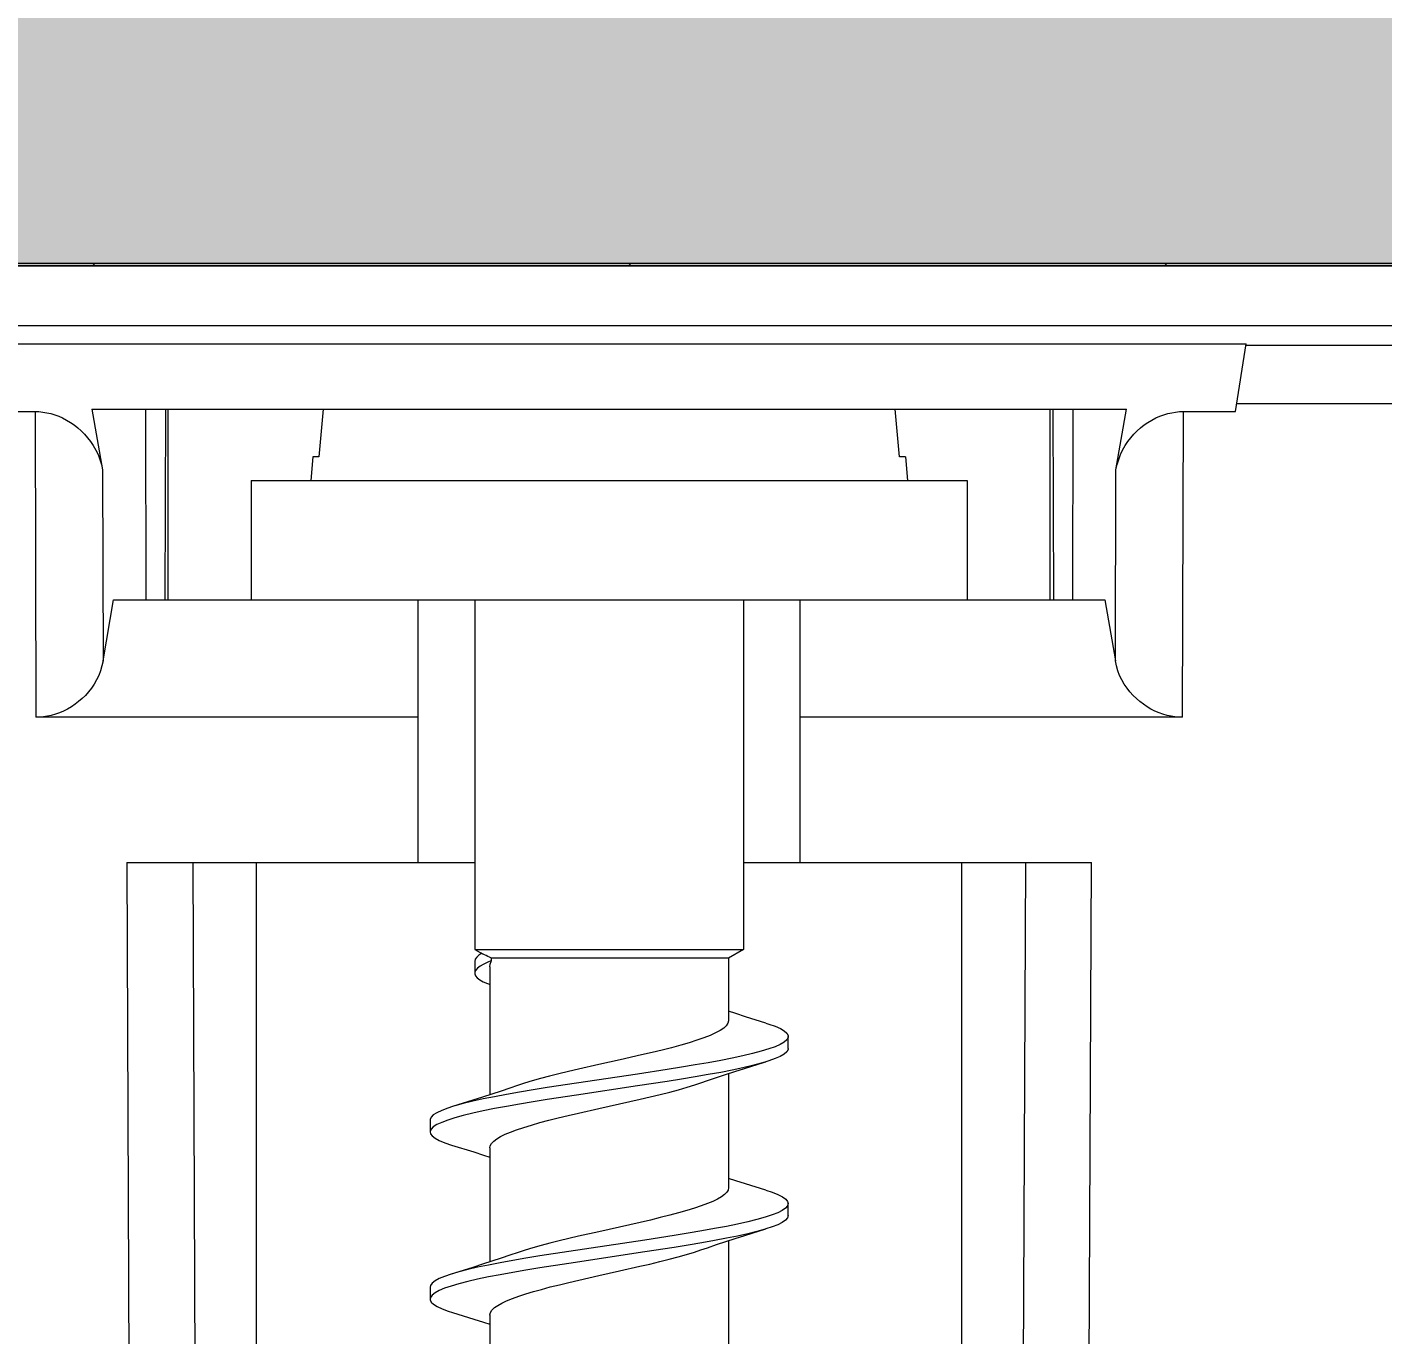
# Model space of a CAD drawing. Header units: millimetres. Extents: x -853320 to 19484, y -510814 to 9708.
# Drawn here: x 11536.41 to 11547.77, y 3174.86 to 3185.81 of the extents above; entities that cross this region are included whole.
import ezdxf
from ezdxf import colors
from ezdxf.entities.mleader import LeaderData, LeaderLine
from ezdxf.math import Vec2, Vec3

# ---------------------------------------------------------------- set-up
doc = ezdxf.new("R2010")
doc.units = ezdxf.units.MM
doc.layers.add('DS_ST_quote 1_50', color=7, linetype='Continuous')
for name, color, linetype, lineweight in [('F_ARREDI', 7, 'Continuous', 5), ('F_ELETTRICO', 22, 'Continuous', 5), ('F_ELETTRODOMESTICI', 40, 'Continuous', 5), ('F_IMPIANTO ELETTRICO', 7, 'Continuous', 0), ('F_MULTI laminato OPACO', 1, 'Continuous', 5), ('F_MULTI laminato OPACO_retino', 1, 'Continuous', 5)]:
    doc.layers.add(name, color=color, linetype=linetype, lineweight=lineweight)
doc.styles.add('ARIAL', font='arial.ttf')
doc.styles.add('DANZI-DIDASCALIE', font='Yu Gothic UI Light.ttf', dxfattribs={"height": 30})
doc.dimstyles.new('ISO-100', dxfattribs={"dimtxt": 100, "dimasz": 5, "dimexe": 0.25, "dimexo": 6, "dimgap": 6, "dimtad": 1, "dimtxsty": 'ARIAL', "dimblk": 'ARCHTICK', "dimcen": 2.5, "dimdle": 15, "dimse1": 1, "dimse2": 1, "dimclrd": 256, "dimclre": 256, "dimclrt": 256, "dimadec": 0, "dimazin": 0, "dimtfac": 1, "dimtmove": 0, "dimatfit": 3, "dimldrblk": 'ARCHTICK', "dimfxl": 1, "dimlwd": -1, "dimlwe": -1, "dimarcsym": 0})

# ---------------------------------------------------------------- blocks, each defined once
blk = doc.blocks.new('_Dot')
at = {"color": 0, "linetype": 'ByBlock', "lineweight": -2}
blk.add_line((-0.5, 0), (-1, 0), dxfattribs=at)
at = {"color": 0, "linetype": 'ByBlock', "const_width": 0.5}
blk.add_lwpolyline([(-0.25, 0, 1), (0.25, 0, 1)], format="xyb", close=True, dxfattribs=at)
blk = doc.blocks.new('SCATOLA INCASSO_1 P_sezione e pianta')
at = {"layer": 'F_ELETTRICO', "transparency": 33554508}
h = blk.add_hatch(color=5, dxfattribs=at)
h.dxf.hatch_style = 1
h.paths.add_polyline_path([(55422.364, -13644.128), (55432.364, -13644.128), (55432.364, -13724.128), (55422.364, -13724.128)])
at = {"layer": 'F_ELETTRICO'}
for p, q in [((55432.364, -13719.628), (55432.364, -13648.628)), ((55432.864, -13719.628), (55432.864, -13648.628)), ((55433.029, -13678.793), (55433.029, -13661.467)), ((55433.518, -13678.871), (55433.518, -13661.753)), ((55433.017, -13689.463), (55433.017, -13678.793)), ((55433.585, -13678.881), (55433.017, -13678.793)), ((55433.585, -13679.318), (55433.585, -13678.881)), ((55436.147, -13679.326), (55433.585, -13679.318)), ((55436.147, -13679.326), (55436.147, -13682.528)), ((55433.564, -13688.461), (55433.564, -13679.795)), ((55434.074, -13679.883), (55433.564, -13679.795)), ((55435.674, -13679.888), (55434.074, -13679.883)), ((55435.164, -13679.977), (55435.674, -13679.888)), ((55435.164, -13688.279), (55435.164, -13679.977)), ((55437.364, -13682.528), (55437.364, -13680.087)), ((55461.486, -13680.195), (55437.364, -13680.087)), ((55433.564, -13680.243), (55435.164, -13680.248)), ((55433.564, -13680.412), (55435.164, -13680.407)), ((55435.164, -13680.433), (55433.564, -13680.433)), ((55461.477, -13680.747), (55437.364, -13680.639)), ((55434.164, -13687.128), (55434.164, -13681.128)), ((55434.164, -13681.128), (55435.164, -13681.128)), ((55462.472, -13681.173), (55437.364, -13681.173)), ((55433.964, -13681.645), (55434.164, -13681.628)), ((55433.964, -13681.645), (55433.964, -13681.696)), ((55433.964, -13681.696), (55433.564, -13681.732)), ((55437.364, -13682.528), (55435.164, -13682.528)), ((55437.364, -13683.003), (55437.364, -13682.528)), ((55438.921, -13682.628), (55438.821, -13682.628)), ((55440.321, -13682.628), (55440.221, -13682.628)), ((55438.907, -13682.738), (55438.926, -13682.791)), ((55440.298, -13682.716), (55440.317, -13682.764)), ((55440.489, -13682.992), (55440.434, -13682.816)), ((55435.164, -13683.003), (55438.092, -13683.003)), ((55438.092, -13685.253), (55438.092, -13683.003)), ((55438.092, -13683.003), (55438.164, -13683.128)), ((55438.164, -13683.128), (55438.164, -13685.115)), ((55438.164, -13683.128), (55438.687, -13683.128)), ((55439.132, -13683.128), (55440.087, -13683.128)), ((55440.532, -13683.128), (55441.487, -13683.128)), ((55440.488, -13683.583), (55440.527, -13683.829)), ((55440.588, -13683.583), (55440.627, -13683.829)), ((55439.098, -13683.642), (55439.136, -13683.89)), ((55439.198, -13683.642), (55439.236, -13683.89)), ((55440.527, -13683.829), (55440.622, -13684.465)), ((55440.627, -13683.829), (55440.722, -13684.465)), ((55438.976, -13683.856), (55439.017, -13684.036)), ((55439.136, -13683.89), (55439.212, -13684.401)), ((55439.236, -13683.89), (55439.312, -13684.401)), ((55440.786, -13684.042), (55440.747, -13683.871)), ((55439.463, -13684.386), (55439.424, -13684.214)), ((55440.457, -13684.214), (55440.495, -13684.384)), ((55439.212, -13684.401), (55439.25, -13684.648)), ((55439.312, -13684.401), (55439.35, -13684.648)), ((55440.622, -13684.465), (55440.66, -13684.709)), ((55440.722, -13684.465), (55440.76, -13684.709)), ((55438.092, -13685.253), (55438.128, -13685.19)), ((55438.124, -13685.196), (55438.141, -13685.22)), ((55438.185, -13685.115), (55438.164, -13685.115)), ((55438.185, -13685.115), (55438.201, -13685.151)), ((55438.238, -13685.128), (55439.31, -13685.128)), ((55439.755, -13685.128), (55440.71, -13685.128)), ((55441.155, -13685.128), (55442.11, -13685.128)), ((55435.164, -13685.253), (55438.092, -13685.253)), ((55437.364, -13685.728), (55437.364, -13685.253)), ((55438.141, -13685.22), (55438.158, -13685.238)), ((55438.158, -13685.238), (55438.174, -13685.25)), ((55438.174, -13685.25), (55438.192, -13685.254)), ((55438.192, -13685.254), (55438.292, -13685.254)), ((55439.356, -13685.27), (55439.409, -13685.44)), ((55440.756, -13685.27), (55440.812, -13685.452)), ((55439.522, -13685.48), (55439.541, -13685.531)), ((55440.912, -13685.452), (55440.931, -13685.507)), ((55439.521, -13685.628), (55439.621, -13685.628)), ((55440.921, -13685.628), (55441.021, -13685.628)), ((55437.364, -13685.728), (55435.164, -13685.728)), ((55436.147, -13685.728), (55436.147, -13688.93)), ((55437.364, -13688.169), (55437.364, -13685.728)), ((55433.564, -13686.524), (55433.964, -13686.559)), ((55433.964, -13686.559), (55433.964, -13686.61)), ((55433.964, -13686.61), (55434.164, -13686.628)), ((55434.164, -13687.128), (55435.164, -13687.128)), ((55468.094, -13687.082), (55437.364, -13687.082)), ((55437.364, -13687.617), (55468.094, -13687.489)), ((55435.164, -13687.822), (55433.564, -13687.822)), ((55433.564, -13687.844), (55435.164, -13687.849)), ((55433.564, -13688.012), (55435.164, -13688.008)), ((55437.364, -13688.169), (55468.094, -13688.041)), ((55433.564, -13688.461), (55434.074, -13688.372)), ((55434.074, -13688.372), (55435.674, -13688.367)), ((55435.674, -13688.367), (55435.164, -13688.279)), ((55433.585, -13688.937), (55436.147, -13688.93)), ((55433.585, -13689.374), (55433.585, -13688.937))]:
    blk.add_line(p, q, dxfattribs=at)
at = {"layer": 'F_ELETTRICO', "color": 5}
blk.add_lwpolyline([(55422.364, -13644.128), (55432.364, -13644.128), (55432.364, -13724.128), (55422.364, -13724.128)], close=True, dxfattribs=at)
at = {"layer": 'F_ELETTRICO'}
for points in [[(55434.074, -13679.883), (55434.03, -13679.873), (55433.987, -13679.86), (55433.946, -13679.845), (55433.908, -13679.827), (55433.871, -13679.806), (55433.837, -13679.783), (55433.805, -13679.759), (55433.775, -13679.733), (55433.747, -13679.705), (55433.721, -13679.676), (55433.697, -13679.646), (55433.676, -13679.615), (55433.656, -13679.583), (55433.639, -13679.55), (55433.625, -13679.516), (55433.612, -13679.483), (55433.602, -13679.449), (55433.595, -13679.416), (55433.589, -13679.383), (55433.586, -13679.351), (55433.585, -13679.318)], [(55436.147, -13679.326), (55436.146, -13679.357), (55436.143, -13679.389), (55436.138, -13679.421), (55436.131, -13679.455), (55436.121, -13679.489), (55436.109, -13679.522), (55436.095, -13679.556), (55436.078, -13679.59), (55436.059, -13679.622), (55436.038, -13679.653), (55436.015, -13679.683), (55435.99, -13679.712), (55435.963, -13679.74), (55435.934, -13679.766), (55435.903, -13679.79), (55435.869, -13679.813), (55435.833, -13679.834), (55435.796, -13679.852), (55435.757, -13679.867), (55435.716, -13679.879), (55435.674, -13679.888)], [(55438.709, -13682.816), (55438.717, -13682.79), (55438.736, -13682.737), (55438.755, -13682.694), (55438.774, -13682.662), (55438.793, -13682.64), (55438.812, -13682.629), (55438.821, -13682.628)], [(55438.821, -13682.628), (55438.831, -13682.629), (55438.85, -13682.64), (55438.869, -13682.662), (55438.888, -13682.695), (55438.907, -13682.738)], [(55438.921, -13682.628), (55438.931, -13682.629), (55438.95, -13682.64), (55438.969, -13682.662), (55438.988, -13682.695), (55439.007, -13682.738), (55439.026, -13682.791), (55439.034, -13682.816)], [(55440.109, -13682.816), (55440.127, -13682.762), (55440.146, -13682.714), (55440.165, -13682.676), (55440.184, -13682.649), (55440.203, -13682.633), (55440.221, -13682.628)], [(55440.221, -13682.628), (55440.241, -13682.634), (55440.26, -13682.65), (55440.279, -13682.678), (55440.298, -13682.716)], [(55440.321, -13682.628), (55440.341, -13682.634), (55440.36, -13682.65), (55440.379, -13682.678), (55440.398, -13682.716), (55440.417, -13682.764), (55440.434, -13682.816)], [(55438.709, -13682.816), (55438.656, -13682.985), (55438.63, -13683.066), (55438.61, -13683.128)], [(55438.926, -13682.791), (55438.945, -13682.854), (55438.964, -13682.927)], [(55439.09, -13682.995), (55439.037, -13682.826), (55439.034, -13682.816)], [(55439.034, -13682.816), (55439.045, -13682.854), (55439.064, -13682.927), (55439.083, -13683.008), (55439.103, -13683.097)], [(55440.109, -13682.816), (55440.056, -13682.985), (55440.03, -13683.066), (55440.01, -13683.128)], [(55440.317, -13682.764), (55440.336, -13682.822), (55440.355, -13682.89), (55440.374, -13682.967), (55440.393, -13683.053), (55440.412, -13683.146)], [(55440.434, -13682.816), (55440.436, -13682.822), (55440.455, -13682.89), (55440.474, -13682.967), (55440.493, -13683.053), (55440.512, -13683.146)], [(55438.964, -13682.927), (55438.983, -13683.008), (55439.003, -13683.097)], [(55439.21, -13683.359), (55439.19, -13683.303), (55439.165, -13683.228), (55439.14, -13683.153), (55439.115, -13683.076), (55439.09, -13682.995)], [(55440.61, -13683.359), (55440.591, -13683.303), (55440.565, -13683.229), (55440.54, -13683.152), (55440.515, -13683.073), (55440.489, -13682.992)], [(55438.687, -13683.128), (55438.69, -13683.128), (55438.71, -13683.133), (55438.731, -13683.147), (55438.751, -13683.168), (55438.771, -13683.198), (55438.792, -13683.236), (55438.812, -13683.281), (55438.833, -13683.334), (55438.853, -13683.393), (55438.874, -13683.458), (55438.894, -13683.529), (55438.915, -13683.605), (55438.935, -13683.685), (55438.956, -13683.769), (55438.976, -13683.856)], [(55439.003, -13683.097), (55439.022, -13683.194), (55439.041, -13683.298), (55439.06, -13683.407), (55439.079, -13683.522), (55439.098, -13683.642)], [(55439.103, -13683.097), (55439.122, -13683.194), (55439.141, -13683.298), (55439.16, -13683.407), (55439.179, -13683.522), (55439.198, -13683.642)], [(55440.087, -13683.128), (55440.108, -13683.132), (55440.127, -13683.143), (55440.146, -13683.162), (55440.165, -13683.188), (55440.184, -13683.221), (55440.203, -13683.26), (55440.222, -13683.305), (55440.241, -13683.357), (55440.26, -13683.414), (55440.28, -13683.478), (55440.299, -13683.547), (55440.319, -13683.621), (55440.339, -13683.7), (55440.359, -13683.783), (55440.379, -13683.868)], [(55440.412, -13683.146), (55440.431, -13683.246), (55440.45, -13683.353), (55440.469, -13683.466), (55440.488, -13683.583)], [(55440.512, -13683.146), (55440.531, -13683.246), (55440.55, -13683.353), (55440.569, -13683.466), (55440.588, -13683.583)], [(55439.347, -13683.869), (55439.327, -13683.784), (55439.307, -13683.701), (55439.287, -13683.621), (55439.267, -13683.546), (55439.247, -13683.475), (55439.227, -13683.41), (55439.21, -13683.359)], [(55440.747, -13683.871), (55440.728, -13683.787), (55440.708, -13683.705), (55440.688, -13683.626), (55440.668, -13683.551), (55440.648, -13683.48), (55440.628, -13683.414), (55440.61, -13683.359)], [(55439.424, -13684.214), (55439.386, -13684.042), (55439.347, -13683.869)], [(55440.379, -13683.868), (55440.418, -13684.041), (55440.457, -13684.214)], [(55439.017, -13684.036), (55439.057, -13684.214), (55439.095, -13684.384)], [(55440.863, -13684.383), (55440.824, -13684.214), (55440.786, -13684.042)], [(55439.095, -13684.384), (55439.115, -13684.468), (55439.134, -13684.549), (55439.154, -13684.627), (55439.174, -13684.702), (55439.194, -13684.773), (55439.213, -13684.838), (55439.233, -13684.897)], [(55439.755, -13685.128), (55439.737, -13685.124), (55439.718, -13685.114), (55439.698, -13685.095), (55439.679, -13685.07), (55439.66, -13685.038), (55439.641, -13685), (55439.622, -13684.954), (55439.603, -13684.903), (55439.583, -13684.844), (55439.563, -13684.78), (55439.543, -13684.709), (55439.523, -13684.633), (55439.503, -13684.554), (55439.483, -13684.471), (55439.463, -13684.386)], [(55440.495, -13684.384), (55440.514, -13684.467), (55440.534, -13684.547), (55440.553, -13684.624), (55440.572, -13684.697), (55440.592, -13684.767), (55440.611, -13684.831), (55440.631, -13684.89)], [(55441.155, -13685.128), (55441.153, -13685.128), (55441.133, -13685.123), (55441.113, -13685.11), (55441.093, -13685.089), (55441.074, -13685.061), (55441.055, -13685.027), (55441.035, -13684.987), (55441.016, -13684.939), (55440.997, -13684.886), (55440.978, -13684.827), (55440.959, -13684.763), (55440.94, -13684.694), (55440.92, -13684.622), (55440.901, -13684.545), (55440.882, -13684.465), (55440.863, -13684.383)], [(55439.25, -13684.648), (55439.269, -13684.766), (55439.288, -13684.879), (55439.307, -13684.988), (55439.326, -13685.089)], [(55439.35, -13684.648), (55439.369, -13684.766), (55439.388, -13684.879), (55439.407, -13684.988), (55439.426, -13685.089)], [(55440.66, -13684.709), (55440.679, -13684.825), (55440.698, -13684.936), (55440.717, -13685.041), (55440.736, -13685.139)], [(55440.76, -13684.709), (55440.779, -13684.825), (55440.798, -13684.936), (55440.817, -13685.041), (55440.836, -13685.139)], [(55439.233, -13684.897), (55439.254, -13684.96), (55439.279, -13685.034), (55439.305, -13685.111), (55439.33, -13685.189), (55439.356, -13685.27)], [(55440.631, -13684.89), (55440.654, -13684.96), (55440.679, -13685.034), (55440.705, -13685.111), (55440.73, -13685.189), (55440.756, -13685.27)], [(55438.164, -13685.115), (55438.157, -13685.13), (55438.151, -13685.145), (55438.144, -13685.159), (55438.138, -13685.172), (55438.131, -13685.184), (55438.128, -13685.19)], [(55438.238, -13685.128), (55438.214, -13685.125), (55438.185, -13685.115)], [(55438.201, -13685.151), (55438.217, -13685.183), (55438.233, -13685.21), (55438.249, -13685.23), (55438.265, -13685.245), (55438.281, -13685.252), (55438.292, -13685.254)], [(55438.292, -13685.254), (55438.297, -13685.253), (55438.313, -13685.247), (55438.329, -13685.233), (55438.346, -13685.212), (55438.362, -13685.183), (55438.378, -13685.146), (55438.385, -13685.126)], [(55439.326, -13685.089), (55439.345, -13685.184), (55439.364, -13685.271), (55439.384, -13685.35), (55439.403, -13685.42), (55439.409, -13685.44)], [(55439.426, -13685.089), (55439.445, -13685.184), (55439.464, -13685.271), (55439.484, -13685.35), (55439.503, -13685.42), (55439.522, -13685.48)], [(55439.731, -13685.449), (55439.789, -13685.263), (55439.815, -13685.182), (55439.832, -13685.128)], [(55440.736, -13685.139), (55440.755, -13685.23), (55440.774, -13685.313), (55440.793, -13685.387), (55440.809, -13685.44)], [(55440.836, -13685.139), (55440.855, -13685.23), (55440.874, -13685.313), (55440.893, -13685.387), (55440.912, -13685.452)], [(55441.134, -13685.44), (55441.189, -13685.263), (55441.215, -13685.182), (55441.232, -13685.128)], [(55439.409, -13685.44), (55439.422, -13685.48), (55439.441, -13685.531), (55439.46, -13685.571), (55439.479, -13685.601), (55439.498, -13685.619), (55439.517, -13685.627), (55439.521, -13685.628)], [(55439.541, -13685.531), (55439.56, -13685.571), (55439.579, -13685.601), (55439.598, -13685.619), (55439.617, -13685.627), (55439.621, -13685.628)], [(55439.621, -13685.628), (55439.636, -13685.625), (55439.655, -13685.611), (55439.674, -13685.586), (55439.693, -13685.551), (55439.712, -13685.505), (55439.731, -13685.449)], [(55440.812, -13685.452), (55440.831, -13685.507), (55440.85, -13685.553), (55440.869, -13685.587), (55440.889, -13685.612), (55440.908, -13685.625), (55440.921, -13685.628)], [(55440.931, -13685.507), (55440.95, -13685.553), (55440.969, -13685.587), (55440.989, -13685.612), (55441.008, -13685.625), (55441.021, -13685.628)], [(55441.021, -13685.628), (55441.027, -13685.627), (55441.046, -13685.619), (55441.065, -13685.599), (55441.084, -13685.569), (55441.103, -13685.528), (55441.122, -13685.477), (55441.134, -13685.44)], [(55433.585, -13688.937), (55433.586, -13688.905), (55433.589, -13688.872), (55433.595, -13688.839), (55433.602, -13688.806), (55433.612, -13688.773), (55433.625, -13688.739), (55433.639, -13688.706), (55433.656, -13688.673), (55433.676, -13688.641), (55433.697, -13688.61), (55433.721, -13688.579), (55433.747, -13688.55), (55433.775, -13688.523), (55433.805, -13688.497), (55433.837, -13688.472), (55433.871, -13688.45), (55433.908, -13688.429), (55433.946, -13688.41), (55433.987, -13688.395), (55434.03, -13688.382), (55434.074, -13688.372)], [(55435.674, -13688.367), (55435.716, -13688.377), (55435.757, -13688.389), (55435.796, -13688.404), (55435.833, -13688.422), (55435.869, -13688.443), (55435.903, -13688.465), (55435.934, -13688.49), (55435.963, -13688.516), (55435.99, -13688.543), (55436.015, -13688.572), (55436.038, -13688.602), (55436.059, -13688.633), (55436.078, -13688.666), (55436.095, -13688.7), (55436.109, -13688.733), (55436.121, -13688.767), (55436.131, -13688.801), (55436.138, -13688.834), (55436.143, -13688.867), (55436.146, -13688.898), (55436.147, -13688.93)]]:
    blk.add_lwpolyline(points, dxfattribs=at)
blk = doc.blocks.new('P.lo PARETE INGRESSO_pianta')
at = {"layer": 'F_MULTI laminato OPACO_retino', "transparency": 33554687}
h = blk.add_hatch(dxfattribs=at)
h.set_pattern_fill('ANSI31', color=256)
h.set_pattern_definition([(45, (1389.8798, -35), (-2.245064, 2.245064), [])])
h.paths.add_polyline_path([(4094.99, -11704.317), (4162.99, -11704.317), (4162.99, -11722.317), (4094.99, -11722.317)])
h.paths.add_polyline_path([(4194.99, -11704.317), (4262.99, -11704.317), (4262.99, -11722.317), (4194.99, -11722.317)])
h.paths.add_polyline_path([(4022.267, -11704.34), (4366.767, -11704.34), (4366.767, -11722.34), (4022.267, -11722.34)])
at = {"layer": 'F_MULTI laminato OPACO'}
for points in [[(4022.267, -11704.34), (4366.767, -11704.34), (4366.767, -11722.34), (4022.267, -11722.34)], [(4194.99, -11704.317), (4262.99, -11704.317), (4262.99, -11722.317), (4194.99, -11722.317)]]:
    blk.add_lwpolyline(points, close=True, dxfattribs=at)
at = {"layer": 'F_IMPIANTO ELETTRICO', "rotation": 269.9999999999999}
blk.add_blockref('SCATOLA INCASSO_1 P_sezione e pianta', (17913.334, 43728.024), dxfattribs=at)
blk = doc.blocks.new('_ArchTick')
at = {"color": 0, "linetype": 'ByBlock', "const_width": 0.15}
blk.add_lwpolyline([(-0.5, -0.5), (0.5, 0.5)], dxfattribs=at)
blk = doc.blocks.new('*D146')
at = {"layer": 'Defpoints', "color": 0, "transparency": 16777216}
for p in [(5588.556, 7348.815), (19268.524, 2810.66), (19483.824, 2810.66)]:
    blk.add_point(p, dxfattribs=at)
at = {"layer": 'DS_ST_quote 1_50', "transparency": 16777216}
blk.add_line((19268.524, 7363.815), (19268.524, 2795.66), dxfattribs=at)
at = {"layer": 'DS_ST_quote 1_50', "transparency": 16777216, "xscale": 5, "yscale": 5, "zscale": 5}
for p, rotation in [((19268.524, 7348.815), 90), ((19268.524, 2810.66), 270)]:
    blk.add_blockref('_ArchTick', p, dxfattribs=dict(at, rotation=rotation))
at = {"layer": 'DS_ST_quote 1_50', "transparency": 16777216, "insert": (19202.429, 5079.737), "char_height": 100, "attachment_point": 5, "rotation": 90, "style": 'ARIAL'}
blk.add_mtext('4538,15', dxfattribs=at)
blk = doc.blocks.new('BAGNO-LAVANDERIA_pianta_sol.B')
at = {"layer": 'F_ELETTRODOMESTICI', "color": 5, "ltscale": 5}
ml = blk.add_multileader_mtext('Standard', dxfattribs=at)
ml.set_content('{\\fYu Gothic UI Light|b0|i0|c128|p34;BASAMENTO c/cassetto} ditta MIELE art.WTS 610', color=5, style='DANZI-DIDASCALIE')
ml.set_leader_properties(color=256, linetype='ByLayer', lineweight=-1)
ml.set_arrow_properties(name='DOT')
ml.build(insert=Vec2(0, 0))
ml.multileader.update_dxf_attribs({"arrow_head_size": 5, "scale": 5})
ctx = ml.context
ctx.base_point, ctx.scale, ctx.char_height, ctx.arrow_head_size, ctx.landing_gap_size, ctx.plane_origin, ctx.plane_x_axis, ctx.plane_y_axis = Vec3(865728.962, 518190.635), 5, 25, 5, 10, Vec3(865691.994, 518253.274), Vec3(0, -1), Vec3(1, 0)
notes = []
notes.append((ctx, [(0, (0, 0, 0), (0, 0), (1, 0), 1, [])]))
ctx.mtext.insert, ctx.mtext.text_direction, ctx.mtext.rotation, ctx.mtext.width, ctx.mtext.flow_direction = Vec3(865741.68, 518180.635), Vec3(0, -1), 4.712389, 471.57428, 5
ml = blk.add_multileader_mtext('Standard', dxfattribs=at)
ml.set_content('{\\fYu Gothic UI Light|b0|i0|c128|p34;LAVASCIUGA} ditta MIELE art.WTD165 WPM 8/5kg', color=5, style='DANZI-DIDASCALIE')
ml.set_leader_properties(color=256, linetype='ByLayer', lineweight=-1)
ml.set_arrow_properties(name='DOT')
ml.build(insert=Vec2(0, 0))
ml.multileader.update_dxf_attribs({"arrow_head_size": 5, "scale": 5})
ctx = ml.context
ctx.base_point, ctx.scale, ctx.char_height, ctx.arrow_head_size, ctx.landing_gap_size, ctx.plane_origin, ctx.plane_x_axis, ctx.plane_y_axis = Vec3(865852.825, 518185.277), 5, 25, 5, 10, Vec3(865819.832, 518247.915), Vec3(0, -1), Vec3(1, 0)
notes.append((ctx, [(0, (0, 0, 0), (0, 0), (1, 0), 1, [])]))
ctx.mtext.insert, ctx.mtext.text_direction, ctx.mtext.rotation, ctx.mtext.width, ctx.mtext.flow_direction = Vec3(865869.518, 518175.277), Vec3(0, -1), 4.712389, 377.01669, 5
for ctx, leaders in notes:
    for number, flags, end, landing, length, lines in leaders:
        leader = LeaderData()
        leader.index, (leader.has_last_leader_line, leader.has_dogleg_vector, leader.attachment_direction) = number, flags
        leader.last_leader_point, leader.dogleg_vector, leader.dogleg_length = Vec3(end), Vec3(landing), length
        for number, points, colour, breaks in lines:
            line = LeaderLine()
            line.index, line.vertices, line.color, line.breaks = number, Vec3.list(points), colors.encode_raw_color(colour), breaks
            leader.lines.append(line)
        ctx.leaders.append(leader)

msp = doc.modelspace()

# ---------------------------------------------------------------- block references
at = {"layer": 'F_ARREDI', "color": 2, "lineweight": 5}
msp.add_blockref('BAGNO-LAVANDERIA_pianta_sol.B', (-853319.899, -510814.178), dxfattribs=at)
at = {"layer": 'F_ARREDI'}
msp.add_blockref('P.lo PARETE INGRESSO_pianta', (7312.084, 14888.155), dxfattribs=at)

# ---------------------------------------------------------------- dimensions: what is measured, and where the dimension line sits
at = {"layer": 'DS_ST_quote 1_50', "color": 4}
dim = msp.add_linear_dim(base=(19268.5243, 2810.6601), p1=(5588.556, 7348.8148), p2=(19483.824, 2810.6601), angle=90, dimstyle='ISO-100', dxfattribs=at)
dim.commit()
dim.dimension.update_dxf_attribs({"geometry": '*D146', "text_midpoint": (19202.4288, 5079.7375)})

doc.saveas('drawing.dxf')
